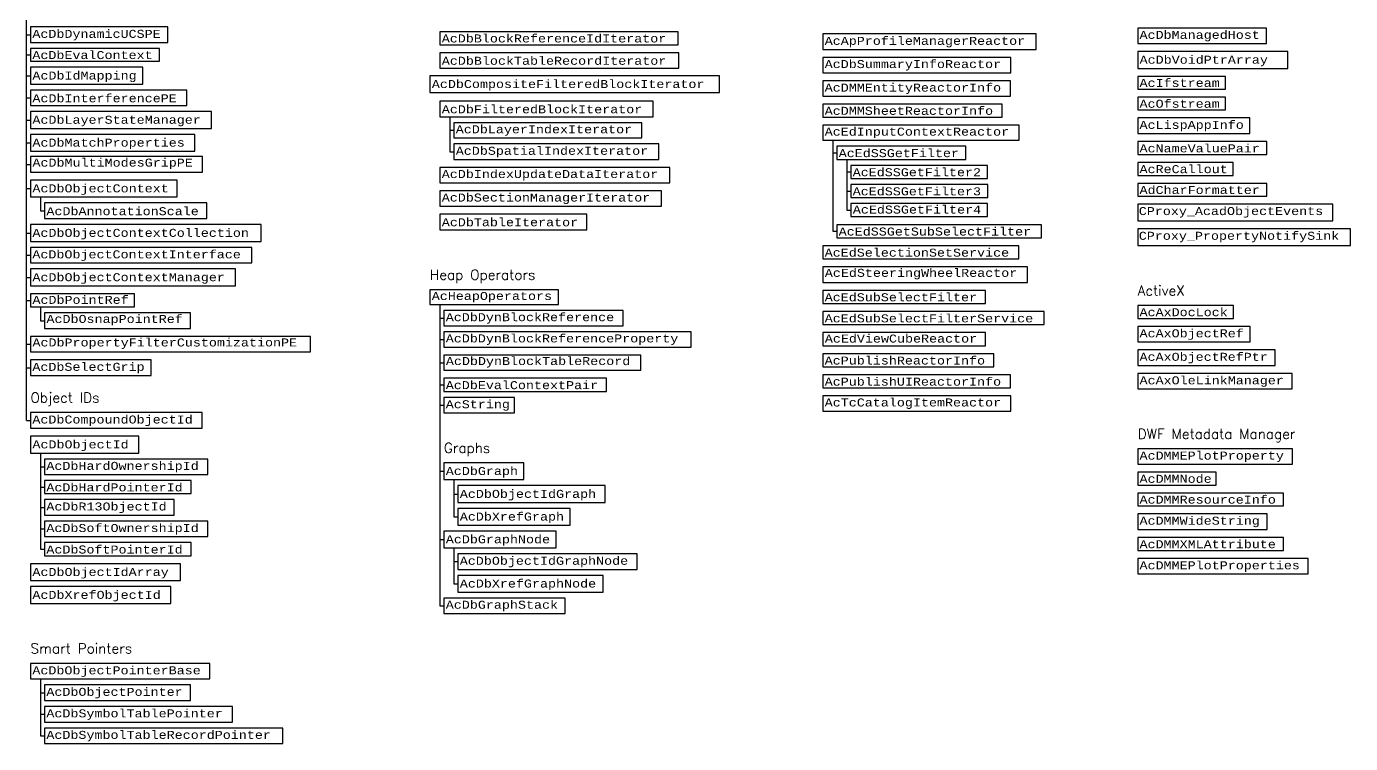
# Model space of a CAD drawing. Header units: inches. Extents: x 350 to 848, y -216 to 10.
# Drawn here: x 429 to 495.2, y -104.5 to -68.7 of the extents above; entities that cross this region are included whole.
import ezdxf

# ---------------------------------------------------------------- set-up
doc = ezdxf.new("R2010")
doc.units = ezdxf.units.IN
doc.header["$MEASUREMENT"] = 0
for name, color, linetype in [('ObjectARX 2009 Unmanaged classes', 7, 'Continuous'), ('ObjectARX 2010 Unmanaged classes', 7, 'Continuous'), ('Unmanaged classes', 7, 'Continuous'), ('Unmanaged classes w .NET Wrappers', 3, 'Continuous')]:
    doc.layers.add(name, color=color, linetype=linetype)
doc.styles.add('Categories', font='romanc.shx', dxfattribs={"height": 0.5})
doc.styles.add('Unmanaged', font='COUR.TTF', dxfattribs={"height": 0.2})

msp = doc.modelspace()

# ---------------------------------------------------------------- linework, layer by layer
for p, q in [((428.968, -88.382), (428.968, -0.743)), ((428.968, -69.103), (429.168, -69.103)), ((428.968, -70.111), (429.168, -70.111)), ((428.968, -71.153), (429.168, -71.153)), ((428.968, -72.262), (429.168, -72.262)), ((428.968, -73.367), (429.168, -73.367)), ((450.134, -73.201), (450.134, -74.95)), ((450.134, -73.882), (450.334, -73.882)), ((428.968, -74.506), (429.168, -74.506)), ((469.278, -74.379), (469.278, -78.925)), ((450.134, -74.95), (450.334, -74.95)), ((469.278, -75.006), (469.478, -75.006)), ((469.978, -75.334), (469.978, -77.87)), ((428.968, -75.583), (429.168, -75.583)), ((469.978, -75.961), (470.178, -75.961)), ((428.968, -76.792), (429.168, -76.792)), ((429.668, -77.213), (429.668, -77.904)), ((469.978, -76.916), (470.178, -76.916)), ((429.668, -77.904), (429.868, -77.904)), ((469.978, -77.87), (470.178, -77.87)), ((428.968, -79.017), (429.168, -79.017)), ((469.278, -78.925), (469.478, -78.925)), ((428.968, -80.126), (429.168, -80.126)), ((428.968, -81.235), (429.168, -81.235)), ((428.968, -82.384), (429.168, -82.384)), ((429.668, -82.711), (429.668, -83.399)), ((449.634, -82.594), (449.634, -97.648)), ((449.634, -83.275), (449.834, -83.275)), ((429.668, -83.399), (429.868, -83.399)), ((428.968, -84.574), (429.168, -84.574)), ((449.634, -84.336), (449.834, -84.336)), ((428.968, -85.75), (429.168, -85.75)), ((449.634, -85.497), (449.834, -85.497)), ((449.634, -86.605), (449.834, -86.605)), ((449.634, -87.62), (449.834, -87.62)), ((428.968, -88.382), (429.168, -88.382)), ((428.968, -88.382), (429.168, -88.382)), ((429.668, -90.013), (429.668, -94.821)), ((429.668, -90.7), (429.868, -90.7)), ((449.634, -90.925), (449.834, -90.925)), ((429.668, -91.715), (429.868, -91.715)), ((450.334, -91.343), (450.334, -93.203)), ((450.334, -92.064), (450.534, -92.064)), ((429.668, -92.73), (429.868, -92.73)), ((450.334, -93.203), (450.534, -93.203)), ((429.668, -93.806), (429.868, -93.806)), ((449.634, -94.339), (449.834, -94.339)), ((429.668, -94.821), (429.868, -94.821)), ((450.334, -94.757), (450.334, -96.55)), ((450.334, -95.444), (450.534, -95.444)), ((450.334, -96.55), (450.534, -96.55)), ((449.634, -97.648), (449.834, -97.648)), ((429.668, -101.309), (429.668, -104.148)), ((429.668, -101.997), (429.868, -101.997)), ((429.668, -103.072), (429.868, -103.072)), ((429.668, -104.148), (429.868, -104.148))]:
    msp.add_line(p, q)
for points in [[(429.168, -68.716), (429.168, -69.491), (436.031, -69.491), (436.031, -68.716)], [(484.517, -68.78), (484.517, -69.541), (490.963, -69.541), (490.963, -68.78)], [(449.634, -68.96), (449.634, -69.601), (461.554, -69.601), (461.554, -68.96)], [(468.778, -69.066), (468.778, -69.841), (479.437, -69.841), (479.437, -69.066)], [(429.168, -69.791), (429.168, -70.431), (435.615, -70.431), (435.615, -69.791)], [(449.634, -70.001), (449.634, -70.776), (461.574, -70.776), (461.574, -70.001)], [(484.517, -69.941), (484.517, -70.783), (492.022, -70.783), (492.022, -69.941)], [(429.168, -70.731), (429.168, -71.574), (434.79, -71.574), (434.79, -70.731)], [(468.778, -70.241), (468.778, -71.002), (478.176, -71.002), (478.176, -70.241)], [(449.135, -71.156), (449.135, -71.999), (463.616, -71.999), (463.616, -71.156)], [(468.778, -71.402), (468.778, -72.178), (478.166, -72.178), (478.166, -71.402)], [(484.517, -71.183), (484.517, -71.824), (488.908, -71.824), (488.908, -71.183)], [(429.168, -71.874), (429.168, -72.649), (436.982, -72.649), (436.982, -71.874)], [(449.634, -72.419), (449.634, -73.201), (460.3, -73.201), (460.3, -72.419)], [(468.778, -72.578), (468.778, -73.218), (477.746, -73.218), (477.746, -72.578)], [(484.517, -72.224), (484.517, -72.864), (488.908, -72.864), (488.908, -72.224)], [(429.168, -72.949), (429.168, -73.785), (438.213, -73.785), (438.213, -72.949)], [(484.517, -73.264), (484.517, -74.039), (490.123, -74.039), (490.123, -73.264)], [(429.168, -74.085), (429.168, -74.928), (437.384, -74.928), (437.384, -74.085)], [(450.334, -73.501), (450.334, -74.262), (459.733, -74.262), (459.733, -73.501)], [(468.778, -73.618), (468.778, -74.379), (478.596, -74.379), (478.596, -73.618)], [(450.334, -74.562), (450.334, -75.337), (460.573, -75.337), (460.573, -74.562)], [(469.478, -74.679), (469.478, -75.334), (475.935, -75.334), (475.935, -74.679)], [(484.517, -74.439), (484.517, -75.094), (490.974, -75.094), (490.974, -74.439)], [(449.634, -75.737), (449.634, -76.499), (461.134, -76.499), (461.134, -75.737)], [(470.178, -75.634), (470.178, -76.288), (477.01, -76.288), (477.01, -75.634)], [(484.517, -75.494), (484.517, -76.135), (489.283, -76.135), (489.283, -75.494)], [(429.168, -76.37), (429.168, -77.213), (436.497, -77.213), (436.497, -76.37)], [(470.178, -76.588), (470.178, -77.243), (477.025, -77.243), (477.025, -76.588)], [(484.517, -76.535), (484.517, -77.175), (490.974, -77.175), (490.974, -76.535)], [(449.634, -76.899), (449.634, -77.674), (460.714, -77.674), (460.714, -76.899)], [(429.868, -77.513), (429.868, -78.296), (437.989, -78.296), (437.989, -77.513)], [(449.634, -78.074), (449.634, -78.849), (456.985, -78.849), (456.985, -78.074)], [(470.178, -77.543), (470.178, -78.198), (477.01, -78.198), (477.01, -77.543)], [(484.517, -77.575), (484.517, -78.41), (494.266, -78.41), (494.266, -77.575)], [(429.168, -78.596), (429.168, -79.438), (440.7, -79.438), (440.7, -78.596)], [(469.478, -78.598), (469.478, -79.252), (479.717, -79.252), (479.717, -78.598)], [(484.517, -78.81), (484.517, -79.645), (495.158, -79.645), (495.158, -78.81)], [(429.168, -79.738), (429.168, -80.514), (440.233, -80.514), (440.233, -79.738)], [(468.778, -79.652), (468.778, -80.307), (478.582, -80.307), (478.582, -79.652)], [(468.778, -80.707), (468.778, -81.483), (479.017, -81.483), (479.017, -80.707)], [(429.168, -80.814), (429.168, -81.656), (439.411, -81.656), (439.411, -80.814)], [(429.168, -82.056), (429.168, -82.711), (434.365, -82.711), (434.365, -82.056)], [(449.134, -81.853), (449.134, -82.594), (455.56, -82.594), (455.56, -81.853)], [(468.778, -81.883), (468.778, -82.537), (476.916, -82.537), (476.916, -81.883)], [(484.517, -82.645), (484.517, -83.286), (489.313, -83.286), (489.313, -82.645)], [(429.868, -83.011), (429.868, -83.786), (437.166, -83.786), (437.166, -83.011)], [(449.834, -82.894), (449.834, -83.655), (458.798, -83.655), (458.798, -82.894)], [(468.778, -82.937), (468.778, -83.592), (479.842, -83.592), (479.842, -82.937)], [(449.834, -83.955), (449.834, -84.716), (462.195, -84.716), (462.195, -83.955)], [(468.778, -83.992), (468.778, -84.647), (476.916, -84.647), (476.916, -83.992)], [(484.517, -83.686), (484.517, -84.461), (490.134, -84.461), (490.134, -83.686)], [(429.168, -84.186), (429.168, -84.962), (443.174, -84.962), (443.174, -84.186)], [(429.168, -85.362), (429.168, -86.137), (435.205, -86.137), (435.205, -85.362)], [(449.834, -85.116), (449.834, -85.877), (459.681, -85.877), (459.681, -85.116)], [(468.778, -85.047), (468.778, -85.701), (477.326, -85.701), (477.326, -85.047)], [(484.517, -84.861), (484.517, -85.636), (491.394, -85.636), (491.394, -84.861)], [(484.517, -86.036), (484.517, -86.812), (492.234, -86.812), (492.234, -86.036)], [(449.834, -86.277), (449.834, -86.932), (457.972, -86.932), (457.972, -86.277)], [(468.778, -86.101), (468.778, -86.756), (478.166, -86.756), (478.166, -86.101)], [(449.834, -87.232), (449.834, -88.007), (453.363, -88.007), (453.363, -87.232)], [(468.778, -87.156), (468.778, -87.917), (478.176, -87.917), (478.176, -87.156)], [(429.168, -87.995), (429.168, -88.77), (437.754, -88.77), (437.754, -87.995)], [(429.168, -87.995), (429.168, -88.77), (437.754, -88.77), (437.754, -87.995)], [(429.168, -89.17), (429.168, -90.013), (434.588, -90.013), (434.588, -89.17)], [(484.517, -89.812), (484.517, -90.573), (492.256, -90.573), (492.256, -89.812)], [(429.868, -90.313), (429.868, -91.088), (438.034, -91.088), (438.034, -90.313)], [(449.834, -90.507), (449.834, -91.343), (453.827, -91.343), (453.827, -90.507)], [(484.517, -90.973), (484.517, -91.613), (488.438, -91.613), (488.438, -90.973)], [(429.868, -91.388), (429.868, -92.043), (437.194, -92.043), (437.194, -91.388)], [(450.534, -91.643), (450.534, -92.486), (457.891, -92.486), (457.891, -91.643)], [(429.868, -92.343), (429.868, -93.118), (436.354, -93.118), (436.354, -92.343)], [(484.517, -92.013), (484.517, -92.654), (491.804, -92.654), (491.804, -92.013)], [(450.534, -92.786), (450.534, -93.621), (456.153, -93.621), (456.153, -92.786)], [(484.517, -93.054), (484.517, -93.829), (490.986, -93.829), (490.986, -93.054)], [(429.868, -93.418), (429.868, -94.193), (438.034, -94.193), (438.034, -93.418)], [(449.834, -93.921), (449.834, -94.757), (455.443, -94.757), (455.443, -93.921)], [(429.868, -94.493), (429.868, -95.148), (437.194, -95.148), (437.194, -94.493)], [(484.517, -94.229), (484.517, -94.884), (491.8, -94.884), (491.8, -94.229)], [(450.534, -95.057), (450.534, -95.832), (459.498, -95.832), (459.498, -95.057)], [(484.517, -95.284), (484.517, -96.059), (493.043, -96.059), (493.043, -95.284)], [(429.168, -95.548), (429.168, -96.391), (436.674, -96.391), (436.674, -95.548)], [(450.534, -96.132), (450.534, -96.968), (457.804, -96.968), (457.804, -96.132)], [(429.168, -96.691), (429.168, -97.534), (436.189, -97.534), (436.189, -96.691)], [(449.834, -97.268), (449.834, -98.029), (455.891, -98.029), (455.891, -97.268)], [(429.168, -100.534), (429.168, -101.309), (438.132, -101.309), (438.132, -100.534)], [(429.868, -101.609), (429.868, -102.384), (437.166, -102.384), (437.166, -101.609)], [(429.868, -102.684), (429.868, -103.46), (439.267, -103.46), (439.267, -102.684)], [(429.868, -103.76), (429.868, -104.535), (441.788, -104.535), (441.788, -103.76)]]:
    msp.add_lwpolyline(points, close=True)
at = {"color": 2}
msp.add_lwpolyline([(429.168, -75.195), (429.168, -75.97), (437.769, -75.97), (437.769, -75.195)], close=True, dxfattribs=at)

# ---------------------------------------------------------------- texts
at = {"color": 1, "char_height": 0.5, "attachment_point": 1, "style": 'Categories'}
for s, insert, width in [('Heap Operators', (449.134, -80.853), 6.42598), ('ActiveX', (484.517, -81.645), 4.79624), ('Object IDs', (429.168, -86.995), 5.41932), ('DWF Metadata Manager', (484.517, -88.809), 10.99971), ('Graphs', (449.834, -89.507), 4.77846), ('Smart Pointers', (429.168, -99.534), 8.96376)]:
    msp.add_mtext(s, dxfattribs=dict(at, insert=insert, width=width))
at = {"layer": 'ObjectARX 2009 Unmanaged classes', "char_height": 0.4, "attachment_point": 1}
for s, insert in [('{\\Fcourier new;AcEdSSGetFilter4}', (470.278, -77.643)), ('{\\Fcourier new;AcEdSteeringWheelReactor}', (468.878, -80.807)), ('{\\Fcourier new;AcDbPointRef}', (429.268, -82.156)), ('{\\Fcourier new;AcDbOsnapPointRef}', (429.968, -83.111)), ('{\\Fcourier new;AcEdViewCubeReactor}', (468.878, -84.092)), ('{\\Fcourier new;AcDbPropertyFilterCustomizationPE}', (429.268, -84.286)), ('{\\Fcourier new;AcDbDynBlockTableRecord}', (449.934, -85.216))]:
    msp.add_mtext(s, dxfattribs=dict(at, insert=insert))
at = {"layer": 'ObjectARX 2010 Unmanaged classes', "style": 'Unmanaged'}
msp.add_text('AcDbCompoundObjectId', height=0.4, dxfattribs=at).set_placement((429.263, -88.538))
at = {"layer": 'Unmanaged classes', "style": 'Unmanaged'}
for s, p in [('AcDbDynamicUCSPE', (429.263, -69.259)), ('AcDbBlockReferenceIdIterator', (449.729, -69.489)), ('AcApProfileManagerReactor', (468.872, -69.609)), ('AcDbManagedHost', (484.611, -69.309)), ('AcDbEvalContext', (429.263, -70.32)), ('AcDbSummaryInfoReactor', (468.872, -70.77)), ('AcIfstream', (484.611, -71.712)), ('AcDMMEntityReactorInfo', (468.872, -71.946)), ('AcDMMSheetReactorInfo', (468.872, -73.107)), ('AcOfstream', (484.611, -72.753)), ('AcLispAppInfo', (484.611, -73.808)), ('AcDbLayerIndexIterator', (450.429, -74.03)), ('AcEdInputContextReactor', (468.872, -74.147)), ('AcDbSpatialIndexIterator', (450.429, -75.106)), ('AcEdSSGetFilter', (469.572, -75.222)), ('AcNameValuePair', (484.611, -74.983)), ('AcDbIndexUpdateDataIterator', (449.729, -76.267)), ('AcEdSSGetFilter2', (470.272, -76.177)), ('AcReCallout', (484.611, -76.023)), ('AcEdSSGetFilter3', (470.272, -77.132)), ('AdCharFormatter', (484.611, -77.064)), ('AcDbSectionManagerIterator', (449.729, -77.442)), ('CProxy_AcadObjectEvents', (484.573, -78.118)), ('AcEdSSGetSubSelectFilter', (469.572, -79.141)), ('CProxy_PropertyNotifySink', (484.573, -79.354)), ('AcDbObjectContextInterface', (429.263, -80.282)), ('AcEdSelectionSetService', (468.872, -80.196)), ('AcHeapOperators', (449.229, -82.362)), ('AcEdSubSelectFilter', (468.872, -82.426)), ('AcAxDocLock', (484.611, -83.174)), ('AcDbDynBlockReference', (449.929, -83.423)), ('AcEdSubSelectFilterService', (468.872, -83.481)), ('AcDbDynBlockReferenceProperty', (449.929, -84.484)), ('AcAxObjectRef', (484.611, -84.229)), ('AcPublishReactorInfo', (468.872, -85.59)), ('AcAxObjectRefPtr', (484.611, -85.404)), ('AcDbSelectGrip', (429.263, -85.905)), ('AcDbEvalContextPair', (449.929, -86.821)), ('AcPublishUIReactorInfo', (468.872, -86.645)), ('AcAxOleLinkManager', (484.611, -86.58)), ('AcString', (449.929, -87.775)), ('AcTcCatalogItemReactor', (468.872, -87.685)), ('AcDMMEPlotProperty', (484.611, -90.341)), ('AcDbHardOwnershipId', (429.963, -90.856)), ('AcDMMNode', (484.611, -91.502)), ('AcDbHardPointerId', (429.963, -91.931)), ('AcDbR13ObjectId', (429.963, -92.886)), ('AcDMMResourceInfo', (484.611, -92.542)), ('AcDMMWideString', (484.611, -93.597)), ('AcDbSoftOwnershipId', (429.963, -93.962)), ('AcDbSoftPointerId', (429.963, -95.037)), ('AcDMMXMLAttribute', (484.611, -94.772)), ('AcDbObjectIdGraphNode', (450.629, -95.6)), ('AcDMMEPlotProperties', (484.611, -95.827)), ('AcDbGraphStack', (449.929, -97.797)), ('AcDbObjectPointerBase', (429.263, -101.077)), ('AcDbObjectPointer', (429.963, -102.152)), ('AcDbSymbolTablePointer', (429.963, -103.228)), ('AcDbSymbolTableRecordPointer', (429.963, -104.303))]:
    msp.add_text(s, height=0.4, dxfattribs=at).set_placement(p)
at = {"layer": 'Unmanaged classes w .NET Wrappers', "style": 'Unmanaged'}
for s, p in [('AcDbVoidPtrArray', (484.614, -70.552)), ('AcDbBlockTableRecordIterator', (449.731, -70.605)), ('AcDbIdMapping', (429.266, -71.343)), ('AcDbCompositeFilteredBlockIterator', (449.232, -71.768)), ('AcDbInterferencePE', (429.266, -72.479)), ('AcDbFilteredBlockIterator', (449.731, -73.03)), ('AcDbLayerStateManager', (429.266, -73.554)), ('AcDbMatchProperties', (429.266, -74.697)), ('AcDbObjectContext', (429.266, -76.982)), ('AcDbAnnotationScale', (429.966, -78.125)), ('AcDbTableIterator', (449.731, -78.678)), ('AcDbObjectContextCollection', (429.266, -79.207)), ('AcDbObjectContextManager', (429.266, -81.425)), ('AcDbObjectId', (429.266, -89.782)), ('AcDbGraph', (449.931, -91.112)), ('AcDbObjectIdGraph', (450.631, -92.255)), ('AcDbXrefGraph', (450.631, -93.39)), ('AcDbGraphNode', (449.931, -94.526)), ('AcDbObjectIdArray', (429.266, -96.16)), ('AcDbXrefGraphNode', (450.631, -96.737)), ('AcDbXrefObjectId', (429.266, -97.303))]:
    msp.add_text(s, height=0.4, dxfattribs=at).set_placement(p)
at = {"layer": 'Unmanaged classes w .NET Wrappers', "insert": (429.268, -75.295), "char_height": 0.4, "attachment_point": 1, "style": 'Unmanaged'}
msp.add_mtext('{\\Fcourier new|c0;AcDbMultiModesGripPE}', dxfattribs=at)

doc.saveas('drawing.dxf')
